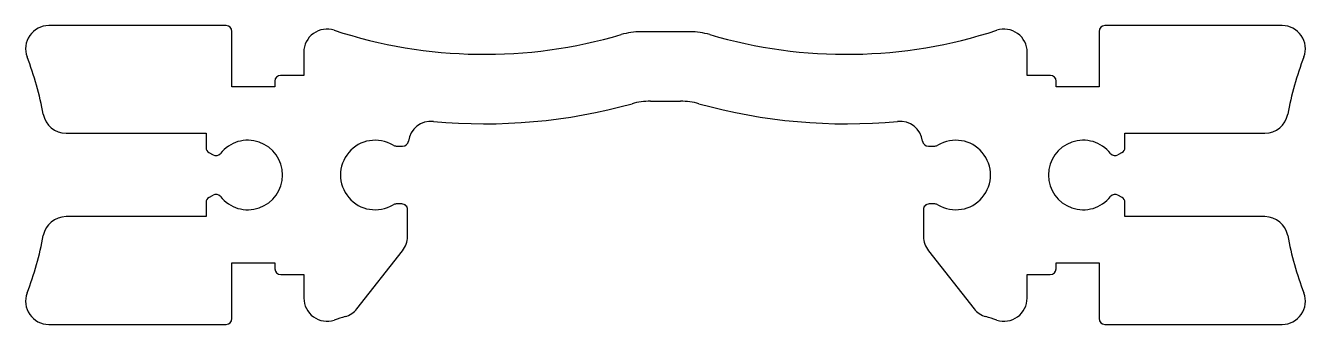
# Model space of a CAD drawing. Extents: x 2646.5 to 2701.7, y 2388.7 to 2401.6.
import ezdxf

# ---------------------------------------------------------------- set-up
doc = ezdxf.new("R2010")
doc.units = 0
doc.layers.get('0').update_dxf_attribs({"linetype": 'CONTINUOUS'})

msp = doc.modelspace()

# ---------------------------------------------------------------- linework, layer by layer
for p, q in [((2655.137, 2401.625), (2647.485, 2401.625)), ((2700.704, 2401.625), (2693.052, 2401.625)), ((2655.387, 2398.977), (2655.387, 2401.375)), ((2675.157, 2401.359), (2673.032, 2401.359)), ((2692.802, 2401.375), (2692.802, 2398.977)), ((2658.487, 2400.473), (2658.487, 2399.477)), ((2689.702, 2399.477), (2689.702, 2400.473)), ((2658.487, 2399.477), (2657.487, 2399.477)), ((2690.702, 2399.477), (2689.702, 2399.477)), ((2657.237, 2398.977), (2655.387, 2398.977)), ((2657.237, 2399.227), (2657.237, 2398.977)), ((2690.952, 2398.977), (2690.952, 2399.227)), ((2692.802, 2398.977), (2690.952, 2398.977)), ((2673.452, 2398.359), (2674.737, 2398.359)), ((2648.229, 2396.977), (2654.271, 2396.977)), ((2654.271, 2396.977), (2654.271, 2396.358)), ((2693.918, 2396.358), (2693.918, 2396.977)), ((2693.918, 2396.977), (2699.96, 2396.977)), ((2654.396, 2396.142), (2654.57, 2396.041)), ((2662.471, 2396.425), (2662.752, 2396.425)), ((2685.437, 2396.425), (2685.718, 2396.425)), ((2693.793, 2396.142), (2693.619, 2396.041)), ((2654.271, 2393.992), (2654.271, 2393.377)), ((2654.396, 2394.209), (2654.57, 2394.309)), ((2662.718, 2393.925), (2662.471, 2393.925)), ((2685.718, 2393.925), (2685.471, 2393.925)), ((2693.793, 2394.209), (2693.619, 2394.309)), ((2693.918, 2393.377), (2693.918, 2393.992)), ((2654.271, 2393.377), (2648.229, 2393.377)), ((2662.96, 2392.515), (2662.968, 2393.673)), ((2685.221, 2393.673), (2685.229, 2392.515)), ((2699.96, 2393.377), (2693.918, 2393.377)), ((2660.776, 2389.401), (2662.745, 2391.903)), ((2685.443, 2391.903), (2687.413, 2389.401)), ((2655.388, 2388.975), (2655.388, 2391.377)), ((2655.388, 2391.377), (2657.24, 2391.377)), ((2657.24, 2391.377), (2657.24, 2391.125)), ((2690.949, 2391.125), (2690.949, 2391.377)), ((2690.949, 2391.377), (2692.801, 2391.377)), ((2692.801, 2391.377), (2692.801, 2388.975)), ((2657.49, 2390.875), (2658.49, 2390.875)), ((2658.49, 2390.875), (2658.49, 2389.862)), ((2689.699, 2389.862), (2689.699, 2390.875)), ((2689.699, 2390.875), (2690.699, 2390.875)), ((2647.483, 2388.725), (2655.138, 2388.725)), ((2693.051, 2388.725), (2700.705, 2388.725))]:
    msp.add_line(p, q)
for centre, radius, start, end in [((2647.485, 2400.625), 1, 90, 200.8609), ((2655.137, 2401.375), 0.25, 0, 90), ((2693.052, 2401.375), 0.25, 90, 180), ((2700.704, 2400.625), 1, 339.1391, 90), ((2659.487, 2400.473), 1, 71.8438, 180), ((2666.291, 2421.22), 20.835, 251.8438, 286.4301), ((2673.032, 2398.359), 3, 90, 106.4301), ((2675.157, 2398.359), 3, 73.5699, 90), ((2681.898, 2421.22), 20.835, 253.5699, 288.1562), ((2688.702, 2400.473), 1, 0, 108.1562), ((2633.188, 2395.177), 14.3, 10.5472, 20.8609), ((2715.001, 2395.177), 14.3, 159.1391, 169.4528), ((2657.487, 2399.227), 0.25, 90, 180), ((2690.702, 2399.227), 0.25, 0, 90), ((2673.452, 2395.359), 3, 90, 105.4785), ((2674.737, 2395.359), 3, 74.5215, 90), ((2648.229, 2397.977), 1, 190.5472, 270), ((2666.291, 2421.22), 23.835, 264.6806, 285.4785), ((2681.898, 2421.22), 23.835, 254.5215, 275.3194), ((2699.96, 2397.977), 1, 270, 349.4528), ((2663.988, 2396.493), 1, 84.6806, 171.6072), ((2684.201, 2396.493), 1, 8.3928, 95.3194), ((2656.07, 2395.175), 1.5, 218.2132, 141.7868), ((2661.57, 2395.175), 1.5, 58.9973, 301.0027), ((2662.752, 2396.675), 0.25, 270, 351.6072), ((2685.437, 2396.675), 0.25, 188.3928, 270), ((2686.619, 2395.175), 1.5, 238.9973, 121.0027), ((2692.119, 2395.175), 1.5, 38.2132, 321.7868), ((2654.521, 2396.358), 0.25, 180, 240), ((2654.695, 2396.258), 0.25, 240, 321.7868), ((2662.471, 2396.675), 0.25, 238.9973, 270), ((2685.718, 2396.675), 0.25, 270, 301.0027), ((2693.494, 2396.258), 0.25, 218.2132, 300), ((2693.668, 2396.358), 0.25, 300, 360), ((2654.521, 2393.992), 0.25, 120, 180), ((2654.695, 2394.092), 0.25, 38.2132, 120), ((2662.471, 2393.675), 0.25, 90, 121.0027), ((2662.718, 2393.675), 0.25, 359.589, 90), ((2685.471, 2393.675), 0.25, 90, 180.411), ((2685.718, 2393.675), 0.25, 58.9973, 90), ((2693.494, 2394.092), 0.25, 60, 141.7868), ((2693.668, 2393.992), 0.25, 0, 60), ((2648.229, 2392.377), 1, 90, 169.4551), ((2699.96, 2392.377), 1, 10.5449, 90), ((2633.188, 2395.177), 14.3, 339.1257, 349.4551), ((2661.96, 2392.522), 1, 321.7911, 359.589), ((2686.229, 2392.522), 1, 180.411, 218.2089), ((2715.001, 2395.177), 14.3, 190.5449, 200.8743), ((2657.49, 2391.125), 0.25, 180, 270), ((2690.699, 2391.125), 0.25, 270, 360), ((2647.483, 2389.725), 1, 159.1257, 270), ((2700.705, 2389.725), 1, 270, 20.8743), ((2659.49, 2389.862), 1, 180, 288.1534), ((2688.699, 2389.862), 1, 251.8466, 360), ((2655.138, 2388.975), 0.25, 270, 360), ((2666.293, 2369.114), 20.835, 106.778, 108.1534), ((2659.99, 2390.019), 1, 286.778, 321.7911), ((2688.199, 2390.019), 1, 218.2089, 253.222), ((2681.896, 2369.114), 20.835, 71.8466, 73.222), ((2693.051, 2388.975), 0.25, 180, 270)]:
    msp.add_arc(centre, radius, start, end)

doc.saveas('drawing.dxf')
